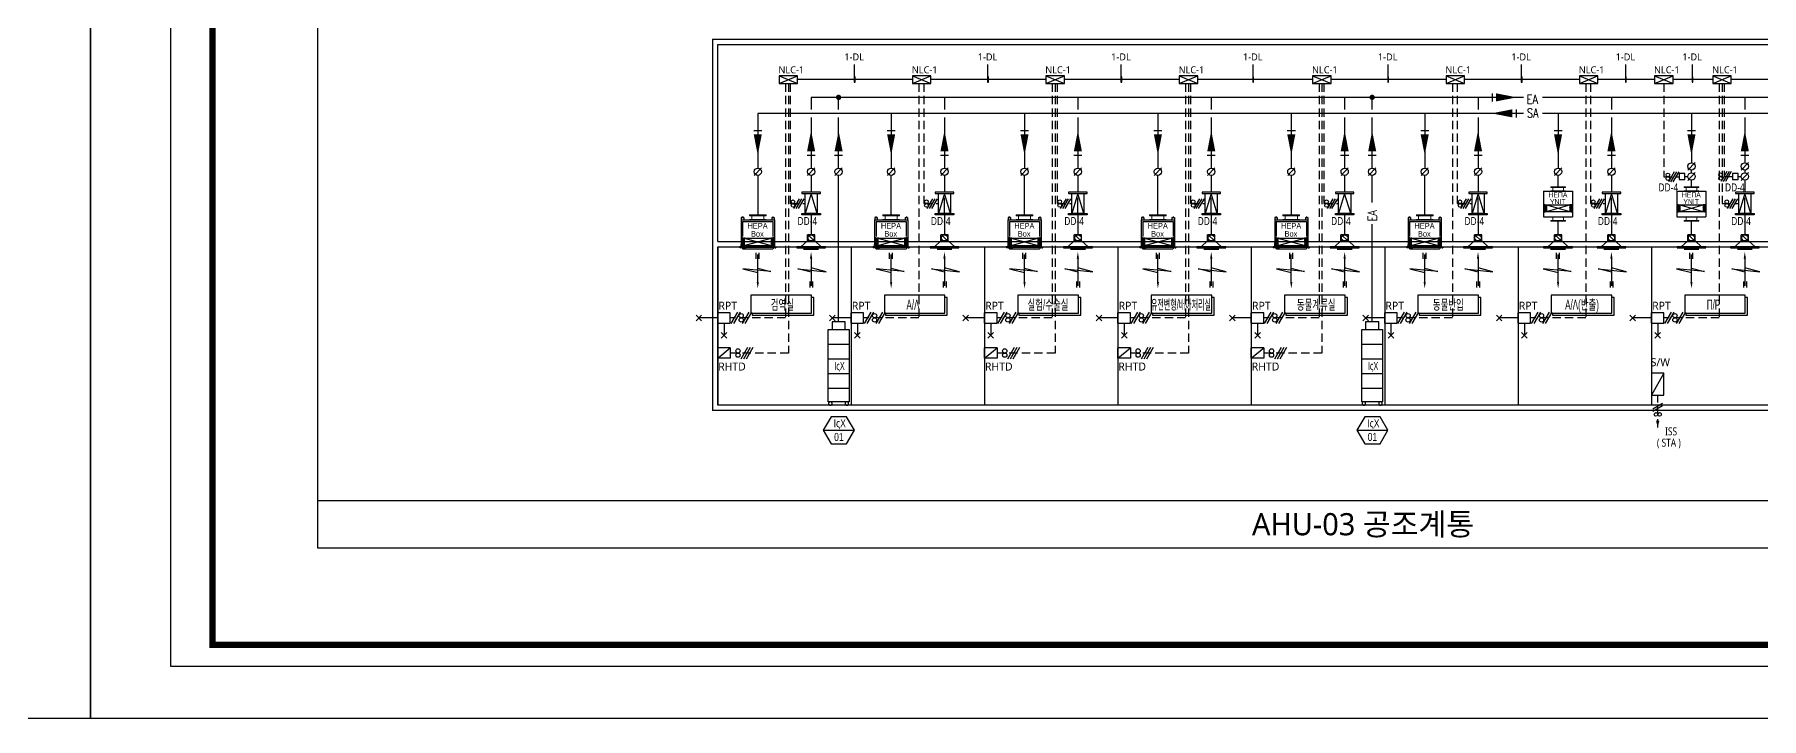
# Model space of a CAD drawing. Header units: millimetres. Extents: x -86 to 11742, y 5229 to 11464.
# Drawn here: x 9202 to 9720, y 5229 to 5434 of the extents above; entities that cross this region are included whole.
import ezdxf
from ezdxf.enums import TextEntityAlignment as Align

# ---------------------------------------------------------------- set-up
doc = ezdxf.new("R2010")
doc.units = ezdxf.units.MM
doc.header["$LTSCALE"] = 5
for name, pattern in [('$RECOVER_920808140118-19', [0]), ('CENTER', [2, 1.25, -0.25, 0.25, -0.25]), ('DASHED', [0.75, 0.5, -0.25]), ('HIDDEN', [0.375, 0.25, -0.125]), ('PHANTOM', [63.5, 31.75, -6.35, 6.35, -6.35, 6.35, -6.35])]:
    doc.linetypes.add(name, pattern=pattern)
doc.layers.get('0').update_dxf_attribs({"linetype": 'CONTINUOUS'})
for name, color, linetype in [('2', 2, 'CONTINUOUS'), ('3', 3, 'CONTINUOUS'), ('7', 7, 'CONTINUOUS'), ('AUTO', 7, 'CONTINUOUS'), ('FORM', 7, 'CONTINUOUS'), ('NARA', 8, 'CONTINUOUS'), ('장비배치', 2, 'CONTINUOUS')]:
    doc.layers.add(name, color=color, linetype=linetype)
doc.styles.add('GHS', font='ROMANS.shx', dxfattribs={"bigfont": 'GHS.shx'})
doc.styles.add('QQ', font='MALGUN.TTF.TTF')
doc.styles.add('SAMOO', font='Gulim.ttf')
doc.styles.get("Standard").update_dxf_attribs({"font": 'SYMBOL'})
pattern_1 = [(45, (-8739.095, -1183.641), (1e-15, 14.36841), [30.48, -10.16]), (135, (-8731.911, -1176.457), (1e-15, 14.36841), [30.48, -10.16])]
pattern_2 = [(45, (-7996.556, -1174.573), (1e-15, 13.147562), [27.89019, -9.29673]), (135, (-7989.982, -1168), (1e-15, 13.147562), [27.89019, -9.29673])]

# ---------------------------------------------------------------- blocks, each defined once
blk = doc.blocks.new('ARW')
at = {"color": 1}
for p, q in [((-41, 663), (-41, 833)), ((0, 0), (0, 790)), ((44, 663), (44, 833)), ((0, 391), (-377, 298)), ((-377, 298), (429, 379)), ((429, 379), (0, 266))]:
    blk.add_line(p, q, dxfattribs=at)
blk.add_solid([(32, 2), (-32, 2), (0, -190)], dxfattribs=at)
blk = doc.blocks.new('HB-S2')
at = {"layer": '7', "ltscale": 5}
h = blk.add_hatch(dxfattribs=at)
h.set_pattern_fill('AR-HBONE', color=5, scale=0.1, style=0)
h.set_pattern_definition(pattern_1)
h.paths.add_polyline_path([(-305, 128), (-275, 128), (-275, 278), (-305, 278)])
h = blk.add_hatch(dxfattribs=at)
h.set_pattern_fill('AR-HBONE', color=5, scale=0.1, style=0)
h.set_pattern_definition(pattern_1)
h.paths.add_polyline_path([(305, 278), (275, 278), (275, 128), (305, 128)])
at = {"color": 2, "ltscale": 5}
for p, q in [((-340, 600), (-340, 100)), ((-340, 600), (340, 600)), ((-340, 588), (-340, 0)), ((340, 600), (340, 0)), ((-340, 0), (340, 0))]:
    blk.add_line(p, q, dxfattribs=at)
at = {"color": 2, "linetype": 'Continuous', "lineweight": 15}
for p, q in [((-171, 700), (171, 700)), ((-171, 700), (-171, 693)), ((-171, 685), (-171, 693)), ((-171, 685), (171, 685)), ((171, 608), (-171, 608)), ((-171, 608), (-171, 600)), ((171, 600), (-171, 600)), ((143, 685), (-143, 685)), ((-125, 685), (-125, 608)), ((0, 600), (171, 600)), ((125, 608), (125, 685)), ((171, 693), (171, 700)), ((171, 685), (171, 693)), ((171, 600), (171, 608)), ((171, 0), (-171, 0)), ((-171, -8), (-171, 0)), ((171, -8), (-171, -8)), ((-171, -85), (-171, -93)), ((-171, -85), (171, -85)), ((-171, -100), (-171, -93)), ((-171, -100), (171, -100)), ((143, -85), (-143, -85)), ((-125, -85), (-125, -8)), ((0, 0), (171, 0)), ((125, -8), (125, -85)), ((171, 0), (171, -8)), ((171, -85), (171, -93)), ((171, -93), (171, -100))]:
    blk.add_line(p, q, dxfattribs=at)
at = {"color": 5, "ltscale": 5}
for p, q in [((-335, 290), (-335, 278)), ((-335, 278), (-275, 278)), ((-335, 123), (-335, 181)), ((-335, 181), (-310, 181)), ((-269, 123), (-335, 123)), ((-325, 258), (-325, 278)), ((-310, 258), (-325, 258)), ((-310, 278), (-310, 258)), ((-310, 181), (-310, 212)), ((-275, 290), (-275, 278)), ((269, 123), (335, 123)), ((275, 290), (275, 278)), ((335, 278), (275, 278)), ((310, 278), (310, 258)), ((310, 258), (325, 258)), ((310, 181), (310, 212)), ((335, 181), (310, 181)), ((325, 258), (325, 278)), ((335, 290), (335, 278)), ((335, 123), (335, 181))]:
    blk.add_line(p, q, dxfattribs=at)
at = {"color": 5}
blk.add_line((-72, -421), (72, -566), dxfattribs=at)
blk.add_circle((0, -493), 72.4, dxfattribs=at)
at = {"layer": '2'}
for p, q in [((-87, -566), (-238, -700)), ((175, -762), (-175, -762)), ((-87, -566), (-87, -421)), ((87, -421), (-87, -421)), ((-87, -566), (87, -566)), ((87, -566), (87, -421)), ((238, -700), (87, -566))]:
    blk.add_line(p, q, dxfattribs=at)
blk.add_lwpolyline([(339, -700), (-339, -700), (-339, -729), (339, -729)], close=True, dxfattribs=at)
at = {"layer": '3'}
blk.add_line((0, -421), (0, -100), dxfattribs=at)
at = {"layer": '7', "color": 1, "linetype": 'CENTER', "ltscale": 5}
for p, q in [((-318, 293), (-318, 104)), ((318, 293), (318, 104))]:
    blk.add_line(p, q, dxfattribs=at)
at = {"layer": '7', "color": 5, "linetype": 'DASHED', "ltscale": 5}
for p, q in [((-305, 278), (-305, 128)), ((-275, 278), (-275, 128)), ((275, 278), (275, 128)), ((305, 278), (305, 128))]:
    blk.add_line(p, q, dxfattribs=at)
at = {"layer": '7', "color": 5, "linetype": 'Continuous', "ltscale": 0.3}
for p, q in [((-305, 128), (305, 128)), ((-275, 278), (275, 278)), ((-275, 128), (275, 278)), ((-275, 278), (275, 128))]:
    blk.add_line(p, q, dxfattribs=at)
at = {"layer": '7', "color": 1}
for s, p in [('HEPA', (-4, 513)), ('UNIT', (-7, 356))]:
    blk.add_text(s, height=116.1, dxfattribs=at).set_placement(p, align=Align.MIDDLE)
blk = doc.blocks.new('A$C7EE361AC')
at = {"color": 5}
blk.add_line((12, 366), (253, 125), dxfattribs=at)
blk.add_circle((133, 246), 121, dxfattribs=at)
at = {"layer": '2'}
for p, q in [((-12, 125), (-265, -99)), ((-12, 125), (-12, 366)), ((277, 366), (-12, 366)), ((-12, 125), (277, 125)), ((277, 125), (277, 366)), ((530, -99), (277, 125)), ((424, -203), (-159, -203))]:
    blk.add_line(p, q, dxfattribs=at)
blk.add_lwpolyline([(697, -99), (-432, -99), (-432, -147), (697, -147)], close=True, dxfattribs=at)
blk = doc.blocks.new('IVC')
at = {"layer": '장비배치', "color": 5, "linetype": 'HIDDEN', "ltscale": 100}
for p, q in [((2.57, 14.24), (-2.57, 14.24)), ((2.57, 10.62), (-2.57, 10.62)), ((2.57, 7), (-2.57, 7)), ((2.57, 3.38), (-2.57, 3.38))]:
    blk.add_line(p, q, dxfattribs=at)
at = {"layer": '장비배치', "color": 7, "linetype": 'HIDDEN', "ltscale": 200}
for points in [[(-2.57, 0), (2.57, 0), (2.57, 17.86), (-2.57, 17.86)], [(-1.62, 19.74), (1.62, 19.74), (1.62, 17.86), (-1.62, 17.86)]]:
    blk.add_lwpolyline(points, close=True, dxfattribs=at)
at = {"layer": '장비배치', "color": 5, "linetype": 'HIDDEN', "ltscale": 100}
for centre in [(-2.04, -0.43), (2.04, -0.43)]:
    blk.add_circle(centre, 0.43, dxfattribs=at)
blk = doc.blocks.new('HB-S1')
at = {"layer": '7', "ltscale": 5}
h = blk.add_hatch(dxfattribs=at)
h.set_pattern_fill('AR-HBONE', color=5, scale=0.091503, style=0)
h.set_pattern_definition(pattern_2)
h.paths.add_polyline_path([(-279, 25), (-252, 25), (-252, 163), (-279, 163)])
h = blk.add_hatch(dxfattribs=at)
h.set_pattern_fill('AR-HBONE', color=5, scale=0.091503, style=0)
h.set_pattern_definition(pattern_2)
h.paths.add_polyline_path([(279, 163), (252, 163), (252, 25), (279, 25)])
at = {"color": 2, "ltscale": 5}
for p, q in [((-311, 503), (-311, 0)), ((-311, 503), (311, 503)), ((-311, 492), (-311, 0)), ((311, 503), (311, 0)), ((-311, 0), (-343, 0)), ((-343, -11), (-343, 0)), ((-311, 0), (311, 0)), ((311, 0), (343, 0)), ((343, -11), (343, 0)), ((-307, -11), (-343, -11)), ((-337, -11), (-337, -19)), ((-319, -19), (-337, -19)), ((-319, -11), (-319, -19)), ((-307, -11), (307, -11)), ((274, -46), (-274, -46)), ((307, -11), (343, -11)), ((319, -11), (319, -19)), ((319, -19), (337, -19)), ((337, -11), (337, -19))]:
    blk.add_line(p, q, dxfattribs=at)
at = {"ltscale": 5}
for p, q in [((-263, 549), (-308, 549)), ((-308, 549), (-308, 503)), ((-263, 549), (-263, 503)), ((263, 549), (308, 549)), ((263, 549), (263, 503)), ((308, 549), (308, 503))]:
    blk.add_line(p, q, dxfattribs=at)
at = {"color": 5, "linetype": '$RECOVER_920808140118-19', "ltscale": 5}
for p, q in [((-283, 475), (-283, 190)), ((-283, 475), (283, 475)), ((283, 475), (283, 190))]:
    blk.add_line(p, q, dxfattribs=at)
at = {"color": 2, "linetype": 'Continuous', "lineweight": 15}
for p, q in [((-156, 595), (156, 595)), ((-156, 595), (-156, 588)), ((-156, 581), (-156, 588)), ((-156, 581), (156, 581)), ((156, 510), (-156, 510)), ((-156, 510), (-156, 503)), ((156, 503), (-156, 503)), ((131, 581), (-131, 581)), ((-114, 581), (-114, 510)), ((0, 503), (156, 503)), ((114, 510), (114, 581)), ((156, 588), (156, 595)), ((156, 581), (156, 588)), ((156, 503), (156, 510))]:
    blk.add_line(p, q, dxfattribs=at)
at = {"color": 5, "ltscale": 5}
for p, q in [((-306, 174), (-306, 163)), ((-306, 163), (-252, 163)), ((-306, 21), (-306, 74)), ((-306, 74), (-284, 74)), ((-246, 21), (-306, 21)), ((-298, 145), (-298, 163)), ((-284, 145), (-298, 145)), ((-284, 163), (-284, 145)), ((-284, 74), (-284, 102)), ((-252, 174), (-252, 163)), ((246, 21), (306, 21)), ((252, 174), (252, 163)), ((306, 163), (252, 163)), ((284, 163), (284, 145)), ((284, 145), (298, 145)), ((284, 74), (284, 102)), ((306, 74), (284, 74)), ((298, 145), (298, 163)), ((306, 174), (306, 163)), ((306, 21), (306, 74))]:
    blk.add_line(p, q, dxfattribs=at)
at = {"layer": '7', "color": 1, "linetype": 'CENTER', "ltscale": 5}
for p, q in [((-263, 546), (-308, 546)), ((-285, 563), (-285, 535)), ((263, 546), (308, 546)), ((285, 563), (285, 535)), ((-328, 5), (-328, -30)), ((-291, 177), (-291, 3)), ((291, 177), (291, 3)), ((328, 5), (328, -30))]:
    blk.add_line(p, q, dxfattribs=at)
at = {"layer": '7', "color": 1, "ltscale": 5}
blk.add_line((-316, 44), (-316, 3), dxfattribs=at)
at = {"layer": '7', "color": 5, "linetype": 'DASHED', "ltscale": 5}
for p, q in [((-279, 163), (-279, 25)), ((-252, 163), (-252, 25)), ((252, 163), (252, 25)), ((279, 163), (279, 25))]:
    blk.add_line(p, q, dxfattribs=at)
at = {"layer": '7', "color": 5, "linetype": 'Continuous', "ltscale": 0.3}
for p, q in [((-279, 25), (279, 25)), ((-252, 163), (252, 163)), ((-252, 25), (252, 163)), ((-252, 163), (252, 25))]:
    blk.add_line(p, q, dxfattribs=at)
at = {"layer": '7', "color": 2, "ltscale": 5}
for p, q in [((-274, -46), (-311, -11)), ((274, -46), (311, -11))]:
    blk.add_line(p, q, dxfattribs=at)
at = {"layer": '7', "color": 5, "linetype": 'CENTER'}
for centre in [(-283, -17), (-272, -17), (-272, -28), (-261, -17), (-261, -28), (-261, -39), (-249, -17), (-249, -28), (-249, -39), (-238, -17), (-238, -28), (-226, -17)]:
    blk.add_circle(centre, 4.77, dxfattribs=at)
at = {"layer": '7', "color": 1, "style": 'SAMOO'}
for s, p in [('HEPA', (-3, 390)), ('Box', (-7, 241))]:
    blk.add_text(s, height=106.2, dxfattribs=at).set_placement(p, align=Align.MIDDLE)
blk = doc.blocks.new('form')
at = {"layer": 'AUTO'}
for p, q in [((-24.08, -15.6), (-24.08, 578.4)), ((816.92, 578.4), (816.92, -15.6)), ((816.92, -15.6), (-24.08, -15.6))]:
    blk.add_line(p, q, dxfattribs=at)
at = {"layer": 'FORM', "color": 3}
blk.add_lwpolyline([(0, 562.79), (792.83, 562.79), (792.83, 0), (0, 0)], close=True, dxfattribs=at)
at = {"layer": 'FORM', "color": 2, "const_width": 1.94}
blk.add_lwpolyline([(12.48, 6.47), (12.48, 555.28), (781.78, 555.28), (781.78, 6.47)], close=True, dxfattribs=at)

msp = doc.modelspace()

# ---------------------------------------------------------------- linework, layer by layer
at = {"layer": 'AUTO', "color": 2}
for p, q in [((9286.98, 5745.96), (9286.98, 5280.46)), ((9447.87, 5425.46), (9447.87, 5420.15)), ((9487.87, 5425.46), (9487.87, 5420.15)), ((9527.87, 5425.46), (9527.87, 5420.15)), ((9567.4, 5425.46), (9567.4, 5420.15)), ((9607.87, 5425.46), (9607.87, 5420.15)), ((9647.87, 5425.46), (9647.87, 5420.15)), ((9679.15, 5425.46), (9679.15, 5420.15)), ((9699.15, 5425.46), (9699.15, 5420.15)), ((9465.36, 5420.93), (9430.91, 5420.93)), ((9448.14, 5421.72), (9447.87, 5421.72)), ((9447.87, 5420.15), (9448.14, 5420.15)), ((9448.14, 5420.15), (9448.14, 5421.72)), ((9505.36, 5420.93), (9470.91, 5420.93)), ((9488.14, 5421.72), (9487.87, 5421.72)), ((9487.87, 5420.15), (9488.14, 5420.15)), ((9488.14, 5420.15), (9488.14, 5421.72)), ((9545.36, 5420.93), (9510.91, 5420.93)), ((9528.14, 5421.72), (9527.87, 5421.72)), ((9527.87, 5420.15), (9528.14, 5420.15)), ((9528.14, 5420.15), (9528.14, 5421.72)), ((9585.36, 5420.93), (9550.91, 5420.93)), ((9567.67, 5421.72), (9567.4, 5421.72)), ((9567.4, 5420.15), (9567.67, 5420.15)), ((9567.67, 5420.15), (9567.67, 5421.72)), ((9625.36, 5420.93), (9590.91, 5420.93)), ((9608.14, 5421.72), (9607.87, 5421.72)), ((9607.87, 5420.15), (9608.14, 5420.15)), ((9608.14, 5420.15), (9608.14, 5421.72)), ((9665.36, 5420.93), (9630.91, 5420.93)), ((9648.14, 5421.72), (9647.87, 5421.72)), ((9647.87, 5420.15), (9648.14, 5420.15)), ((9648.14, 5420.15), (9648.14, 5421.72)), ((9687.91, 5420.93), (9670.91, 5420.93)), ((9679.41, 5421.72), (9679.15, 5421.72)), ((9679.15, 5420.15), (9679.41, 5420.15)), ((9679.41, 5420.15), (9679.41, 5421.72)), ((9705.36, 5420.93), (9693.45, 5420.93)), ((9699.41, 5421.72), (9699.15, 5421.72)), ((9699.15, 5420.15), (9699.41, 5420.15)), ((9699.41, 5420.15), (9699.41, 5421.72)), ((9745.36, 5420.93), (9710.91, 5420.93)), ((9406.96, 5337.35), (9410.72, 5340.44)), ((9486.96, 5337.35), (9490.72, 5340.44)), ((9526.96, 5337.35), (9530.72, 5340.44)), ((9566.96, 5337.35), (9570.72, 5340.44)), ((9690.72, 5332.88), (9686.96, 5326.28)), ((9286.98, 5294.71), (9913.98, 5294.71)), ((9286.98, 5280.46), (9913.98, 5280.46))]:
    msp.add_line(p, q, dxfattribs=at)
at = {"layer": 'AUTO'}
for p, q in [((9425.36, 5422.07), (9430.91, 5419.79)), ((9425.36, 5419.79), (9430.91, 5422.07)), ((9425.36, 5422.07), (9430.91, 5419.79)), ((9425.36, 5419.79), (9430.91, 5422.07)), ((9465.36, 5422.07), (9470.91, 5419.79)), ((9465.36, 5419.79), (9470.91, 5422.07)), ((9465.36, 5422.07), (9470.91, 5419.79)), ((9465.36, 5419.79), (9470.91, 5422.07)), ((9505.36, 5422.07), (9510.91, 5419.79)), ((9505.36, 5419.79), (9510.91, 5422.07)), ((9505.36, 5422.07), (9510.91, 5419.79)), ((9505.36, 5419.79), (9510.91, 5422.07)), ((9545.36, 5422.07), (9550.91, 5419.79)), ((9545.36, 5419.79), (9550.91, 5422.07)), ((9545.36, 5422.07), (9550.91, 5419.79)), ((9545.36, 5419.79), (9550.91, 5422.07)), ((9585.36, 5422.07), (9590.91, 5419.79)), ((9585.36, 5419.79), (9590.91, 5422.07)), ((9585.36, 5422.07), (9590.91, 5419.79)), ((9585.36, 5419.79), (9590.91, 5422.07)), ((9625.36, 5422.07), (9630.91, 5419.79)), ((9625.36, 5419.79), (9630.91, 5422.07)), ((9625.36, 5422.07), (9630.91, 5419.79)), ((9625.36, 5419.79), (9630.91, 5422.07)), ((9665.36, 5422.07), (9670.91, 5419.79)), ((9665.36, 5419.79), (9670.91, 5422.07)), ((9665.36, 5422.07), (9670.91, 5419.79)), ((9665.36, 5419.79), (9670.91, 5422.07)), ((9687.91, 5422.07), (9693.45, 5419.79)), ((9687.91, 5419.79), (9693.45, 5422.07)), ((9687.91, 5422.07), (9693.45, 5419.79)), ((9687.91, 5419.79), (9693.45, 5422.07)), ((9705.36, 5422.07), (9710.91, 5419.79)), ((9705.36, 5419.79), (9710.91, 5422.07)), ((9705.36, 5422.07), (9710.91, 5419.79)), ((9705.36, 5419.79), (9710.91, 5422.07)), ((9693.75, 5393.27), (9692.04, 5390.3)), ((9694.44, 5393.27), (9692.72, 5390.3)), ((9695.12, 5393.27), (9693.41, 5390.3)), ((9709.53, 5393.33), (9707.82, 5390.36)), ((9710.22, 5393.33), (9708.51, 5390.36)), ((9710.91, 5393.33), (9709.19, 5390.36)), ((9431.41, 5385.22), (9429.69, 5382.25)), ((9432.09, 5385.22), (9430.38, 5382.25)), ((9432.78, 5385.22), (9431.06, 5382.25)), ((9471.41, 5385.22), (9469.69, 5382.25)), ((9472.09, 5385.22), (9470.38, 5382.25)), ((9472.78, 5385.22), (9471.06, 5382.25)), ((9511.41, 5385.22), (9509.69, 5382.25)), ((9512.09, 5385.22), (9510.38, 5382.25)), ((9512.78, 5385.22), (9511.06, 5382.25)), ((9551.41, 5385.22), (9549.69, 5382.25)), ((9552.09, 5385.22), (9550.38, 5382.25)), ((9552.78, 5385.22), (9551.06, 5382.25)), ((9591.41, 5385.22), (9589.69, 5382.25)), ((9592.09, 5385.22), (9590.38, 5382.25)), ((9592.78, 5385.22), (9591.06, 5382.25)), ((9631.41, 5385.22), (9629.69, 5382.25)), ((9632.09, 5385.22), (9630.38, 5382.25)), ((9632.78, 5385.22), (9631.06, 5382.25)), ((9671.41, 5385.22), (9669.69, 5382.25)), ((9672.09, 5385.22), (9670.38, 5382.25)), ((9672.78, 5385.22), (9671.06, 5382.25)), ((9711.41, 5385.22), (9709.69, 5382.25)), ((9712.09, 5385.22), (9710.38, 5382.25)), ((9712.78, 5385.22), (9711.06, 5382.25)), ((9400.45, 5350.3), (9402.14, 5348.61)), ((9400.45, 5348.61), (9402.14, 5350.3)), ((9410.94, 5347.75), (9412.94, 5351.22)), ((9411.74, 5347.75), (9413.74, 5351.22)), ((9414.43, 5347.75), (9416.43, 5351.22)), ((9415.23, 5347.75), (9417.23, 5351.22)), ((9440.45, 5350.3), (9442.14, 5348.61)), ((9440.45, 5348.61), (9442.14, 5350.3)), ((9450.94, 5347.75), (9452.94, 5351.22)), ((9451.74, 5347.75), (9453.74, 5351.22)), ((9454.43, 5347.75), (9456.43, 5351.22)), ((9455.23, 5347.75), (9457.23, 5351.22)), ((9480.45, 5350.3), (9482.14, 5348.61)), ((9480.45, 5348.61), (9482.14, 5350.3)), ((9490.94, 5347.75), (9492.94, 5351.22)), ((9491.74, 5347.75), (9493.74, 5351.22)), ((9494.43, 5347.75), (9496.43, 5351.22)), ((9495.23, 5347.75), (9497.23, 5351.22)), ((9520.45, 5350.3), (9522.14, 5348.61)), ((9520.45, 5348.61), (9522.14, 5350.3)), ((9530.94, 5347.75), (9532.94, 5351.22)), ((9531.74, 5347.75), (9533.74, 5351.22)), ((9534.43, 5347.75), (9536.43, 5351.22)), ((9535.23, 5347.75), (9537.23, 5351.22)), ((9560.45, 5350.3), (9562.14, 5348.61)), ((9560.45, 5348.61), (9562.14, 5350.3)), ((9570.94, 5347.75), (9572.94, 5351.22)), ((9571.74, 5347.75), (9573.74, 5351.22)), ((9574.43, 5347.75), (9576.43, 5351.22)), ((9575.23, 5347.75), (9577.23, 5351.22)), ((9600.45, 5350.3), (9602.14, 5348.61)), ((9600.45, 5348.61), (9602.14, 5350.3)), ((9610.94, 5347.75), (9612.94, 5351.22)), ((9611.74, 5347.75), (9613.74, 5351.22)), ((9614.43, 5347.75), (9616.43, 5351.22)), ((9615.23, 5347.75), (9617.23, 5351.22)), ((9640.45, 5350.3), (9642.14, 5348.61)), ((9640.45, 5348.61), (9642.14, 5350.3)), ((9650.94, 5347.75), (9652.94, 5351.22)), ((9651.74, 5347.75), (9653.74, 5351.22)), ((9654.43, 5347.75), (9656.43, 5351.22)), ((9655.23, 5347.75), (9657.23, 5351.22)), ((9680.45, 5350.3), (9682.14, 5348.61)), ((9680.45, 5348.61), (9682.14, 5350.3)), ((9690.94, 5347.75), (9692.94, 5351.22)), ((9691.74, 5347.75), (9693.74, 5351.22)), ((9694.43, 5347.75), (9696.43, 5351.22)), ((9695.23, 5347.75), (9697.23, 5351.22)), ((9406.96, 5349.45), (9401.3, 5349.45)), ((9408, 5343.37), (9409.69, 5345.06)), ((9409.69, 5343.37), (9408, 5345.06)), ((9408.84, 5347.91), (9408.84, 5344.22)), ((9446.96, 5349.45), (9441.3, 5349.45)), ((9448, 5343.37), (9449.69, 5345.06)), ((9449.69, 5343.37), (9448, 5345.06)), ((9448.84, 5347.91), (9448.84, 5344.22)), ((9486.96, 5349.45), (9481.3, 5349.45)), ((9488, 5343.37), (9489.69, 5345.06)), ((9489.69, 5343.37), (9488, 5345.06)), ((9488.84, 5347.91), (9488.84, 5344.22)), ((9526.96, 5349.45), (9521.3, 5349.45)), ((9528, 5343.37), (9529.69, 5345.06)), ((9529.69, 5343.37), (9528, 5345.06)), ((9528.84, 5347.91), (9528.84, 5344.22)), ((9566.96, 5349.45), (9561.3, 5349.45)), ((9568, 5343.37), (9569.69, 5345.06)), ((9569.69, 5343.37), (9568, 5345.06)), ((9568.84, 5347.91), (9568.84, 5344.22)), ((9606.96, 5349.45), (9601.3, 5349.45)), ((9608, 5343.37), (9609.69, 5345.06)), ((9609.69, 5343.37), (9608, 5345.06)), ((9608.84, 5347.91), (9608.84, 5344.22)), ((9646.96, 5349.45), (9641.3, 5349.45)), ((9648, 5343.37), (9649.69, 5345.06)), ((9649.69, 5343.37), (9648, 5345.06)), ((9648.84, 5347.91), (9648.84, 5344.22)), ((9686.96, 5349.45), (9681.3, 5349.45)), ((9688, 5343.37), (9689.69, 5345.06)), ((9689.69, 5343.37), (9688, 5345.06)), ((9688.84, 5347.91), (9688.84, 5344.22)), ((9413.99, 5337.19), (9415.99, 5340.66)), ((9414.79, 5337.19), (9416.79, 5340.66)), ((9415.59, 5337.19), (9417.59, 5340.66)), ((9493.99, 5337.19), (9495.99, 5340.66)), ((9494.79, 5337.19), (9496.79, 5340.66)), ((9495.59, 5337.19), (9497.59, 5340.66)), ((9533.99, 5337.19), (9535.99, 5340.66)), ((9534.79, 5337.19), (9536.79, 5340.66)), ((9535.59, 5337.19), (9537.59, 5340.66)), ((9573.99, 5337.19), (9575.99, 5340.66)), ((9574.79, 5337.19), (9576.79, 5340.66)), ((9575.59, 5337.19), (9577.59, 5340.66)), ((9690.3, 5323.78), (9687.33, 5322.06)), ((9690.3, 5323.09), (9687.33, 5321.38))]:
    msp.add_line(p, q, dxfattribs=at)
at = {"layer": 'AUTO', "color": 4, "linetype": 'DASHED'}
for p, q in [((9427.28, 5419.79), (9427.28, 5349.45)), ((9428.14, 5419.79), (9428.14, 5338.89)), ((9428.72, 5419.79), (9428.72, 5383.76)), ((9467.28, 5419.79), (9467.28, 5349.45)), ((9468.72, 5419.79), (9468.72, 5383.76)), ((9507.28, 5419.79), (9507.28, 5349.45)), ((9508.14, 5419.79), (9508.14, 5338.89)), ((9508.72, 5419.79), (9508.72, 5383.76)), ((9547.28, 5419.79), (9547.28, 5349.45)), ((9548.14, 5419.79), (9548.14, 5338.89)), ((9548.72, 5419.79), (9548.72, 5383.76)), ((9587.28, 5419.79), (9587.28, 5349.45)), ((9588.14, 5419.79), (9588.14, 5338.89)), ((9588.72, 5419.79), (9588.72, 5383.76)), ((9627.28, 5419.79), (9627.28, 5349.45)), ((9628.72, 5419.79), (9628.72, 5383.76)), ((9667.28, 5419.79), (9667.28, 5349.45)), ((9668.72, 5419.79), (9668.72, 5383.76)), ((9690.68, 5419.79), (9690.68, 5391.81)), ((9707.28, 5419.79), (9707.28, 5349.45)), ((9708.14, 5419.79), (9708.14, 5383.76)), ((9708.72, 5419.79), (9708.72, 5391.87)), ((9690.68, 5391.81), (9695.28, 5391.81)), ((9708.72, 5391.87), (9711.28, 5391.87)), ((9428.72, 5383.76), (9433.15, 5383.76)), ((9468.72, 5383.76), (9473.15, 5383.76)), ((9508.72, 5383.76), (9513.15, 5383.76)), ((9548.72, 5383.76), (9553.15, 5383.76)), ((9588.72, 5383.76), (9593.15, 5383.76)), ((9628.72, 5383.76), (9633.15, 5383.76)), ((9668.72, 5383.76), (9673.15, 5383.76)), ((9708.14, 5383.76), (9713.15, 5383.76)), ((9427.28, 5349.45), (9410.72, 5349.45)), ((9467.28, 5349.45), (9450.72, 5349.45)), ((9507.28, 5349.45), (9490.72, 5349.45)), ((9547.28, 5349.45), (9530.72, 5349.45)), ((9587.28, 5349.45), (9570.72, 5349.45)), ((9627.28, 5349.45), (9610.72, 5349.45)), ((9667.28, 5349.45), (9650.72, 5349.45)), ((9707.28, 5349.45), (9690.72, 5349.45)), ((9428.14, 5338.89), (9410.72, 5338.89)), ((9508.14, 5338.89), (9490.72, 5338.89)), ((9548.14, 5338.89), (9530.72, 5338.89)), ((9588.14, 5338.89), (9570.72, 5338.89)), ((9688.84, 5316.6), (9688.84, 5326.28))]:
    msp.add_line(p, q, dxfattribs=at)
at = {"layer": 'AUTO', "color": 3}
for p, q in [((9410.72, 5351), (9406.96, 5351)), ((9406.96, 5347.91), (9406.96, 5351)), ((9410.72, 5347.91), (9410.72, 5351)), ((9450.72, 5351), (9446.96, 5351)), ((9446.96, 5347.91), (9446.96, 5351)), ((9450.72, 5347.91), (9450.72, 5351)), ((9490.72, 5351), (9486.96, 5351)), ((9486.96, 5347.91), (9486.96, 5351)), ((9490.72, 5347.91), (9490.72, 5351)), ((9530.72, 5351), (9526.96, 5351)), ((9526.96, 5347.91), (9526.96, 5351)), ((9530.72, 5347.91), (9530.72, 5351)), ((9570.72, 5351), (9566.96, 5351)), ((9566.96, 5347.91), (9566.96, 5351)), ((9570.72, 5347.91), (9570.72, 5351)), ((9610.72, 5351), (9606.96, 5351)), ((9606.96, 5347.91), (9606.96, 5351)), ((9610.72, 5347.91), (9610.72, 5351)), ((9650.72, 5351), (9646.96, 5351)), ((9646.96, 5347.91), (9646.96, 5351)), ((9650.72, 5347.91), (9650.72, 5351)), ((9690.72, 5351), (9686.96, 5351)), ((9686.96, 5347.91), (9686.96, 5351)), ((9690.72, 5347.91), (9690.72, 5351)), ((9406.96, 5347.91), (9410.72, 5347.91)), ((9446.96, 5347.91), (9450.72, 5347.91)), ((9486.96, 5347.91), (9490.72, 5347.91)), ((9526.96, 5347.91), (9530.72, 5347.91)), ((9566.96, 5347.91), (9570.72, 5347.91)), ((9606.96, 5347.91), (9610.72, 5347.91)), ((9646.96, 5347.91), (9650.72, 5347.91)), ((9686.96, 5347.91), (9690.72, 5347.91)), ((9406.96, 5337.35), (9406.96, 5340.44)), ((9410.72, 5340.44), (9406.96, 5340.44)), ((9410.72, 5340.44), (9410.72, 5337.35)), ((9486.96, 5337.35), (9486.96, 5340.44)), ((9490.72, 5340.44), (9486.96, 5340.44)), ((9490.72, 5340.44), (9490.72, 5337.35)), ((9526.96, 5337.35), (9526.96, 5340.44)), ((9530.72, 5340.44), (9526.96, 5340.44)), ((9530.72, 5340.44), (9530.72, 5337.35)), ((9566.96, 5337.35), (9566.96, 5340.44)), ((9570.72, 5340.44), (9566.96, 5340.44)), ((9570.72, 5340.44), (9570.72, 5337.35)), ((9410.72, 5337.35), (9406.96, 5337.35)), ((9490.72, 5337.35), (9486.96, 5337.35)), ((9530.72, 5337.35), (9526.96, 5337.35)), ((9570.72, 5337.35), (9566.96, 5337.35)), ((9690.72, 5332.88), (9686.96, 5332.88)), ((9686.96, 5332.88), (9686.96, 5326.28)), ((9690.72, 5326.28), (9690.72, 5332.88)), ((9686.96, 5326.28), (9690.72, 5326.28))]:
    msp.add_line(p, q, dxfattribs=at)
at = {"layer": 'AUTO'}
for points in [[(9425.36, 5419.79), (9430.91, 5419.79), (9430.91, 5422.07), (9425.36, 5422.07)], [(9425.36, 5419.79), (9430.91, 5419.79), (9430.91, 5422.07), (9425.36, 5422.07)], [(9465.36, 5419.79), (9470.91, 5419.79), (9470.91, 5422.07), (9465.36, 5422.07)], [(9465.36, 5419.79), (9470.91, 5419.79), (9470.91, 5422.07), (9465.36, 5422.07)], [(9505.36, 5419.79), (9510.91, 5419.79), (9510.91, 5422.07), (9505.36, 5422.07)], [(9505.36, 5419.79), (9510.91, 5419.79), (9510.91, 5422.07), (9505.36, 5422.07)], [(9545.36, 5419.79), (9550.91, 5419.79), (9550.91, 5422.07), (9545.36, 5422.07)], [(9545.36, 5419.79), (9550.91, 5419.79), (9550.91, 5422.07), (9545.36, 5422.07)], [(9585.36, 5419.79), (9590.91, 5419.79), (9590.91, 5422.07), (9585.36, 5422.07)], [(9585.36, 5419.79), (9590.91, 5419.79), (9590.91, 5422.07), (9585.36, 5422.07)], [(9625.36, 5419.79), (9630.91, 5419.79), (9630.91, 5422.07), (9625.36, 5422.07)], [(9625.36, 5419.79), (9630.91, 5419.79), (9630.91, 5422.07), (9625.36, 5422.07)], [(9665.36, 5419.79), (9670.91, 5419.79), (9670.91, 5422.07), (9665.36, 5422.07)], [(9665.36, 5419.79), (9670.91, 5419.79), (9670.91, 5422.07), (9665.36, 5422.07)], [(9687.91, 5419.79), (9693.45, 5419.79), (9693.45, 5422.07), (9687.91, 5422.07)], [(9687.91, 5419.79), (9693.45, 5419.79), (9693.45, 5422.07), (9687.91, 5422.07)], [(9705.36, 5419.79), (9710.91, 5419.79), (9710.91, 5422.07), (9705.36, 5422.07)], [(9705.36, 5419.79), (9710.91, 5419.79), (9710.91, 5422.07), (9705.36, 5422.07)]]:
    msp.add_lwpolyline(points, close=True, dxfattribs=at)
msp.add_lwpolyline([(9688.84, 5316.6, 0, 1.03, 0), (9688.84, 5318.66, 1.03, 1.03, 0)], format="xyseb", dxfattribs=at)
for centre, radius in [((9691.89, 5392.34), 0.549), ((9691.89, 5391.24), 0.549), ((9707.67, 5392.39), 0.549), ((9707.67, 5391.29), 0.549), ((9429.54, 5384.28), 0.549), ((9429.54, 5383.18), 0.549), ((9469.54, 5384.28), 0.549), ((9469.54, 5383.18), 0.549), ((9509.54, 5384.28), 0.549), ((9509.54, 5383.18), 0.549), ((9549.54, 5384.28), 0.549), ((9549.54, 5383.18), 0.549), ((9589.54, 5384.28), 0.549), ((9589.54, 5383.18), 0.549), ((9629.54, 5384.28), 0.549), ((9629.54, 5383.18), 0.549), ((9669.54, 5384.28), 0.549), ((9669.54, 5383.18), 0.549), ((9709.54, 5384.28), 0.549), ((9709.54, 5383.18), 0.549), ((9413.99, 5350.13), 0.64), ((9453.99, 5350.13), 0.64), ((9493.99, 5350.13), 0.64), ((9533.99, 5350.13), 0.64), ((9573.99, 5350.13), 0.64), ((9613.99, 5350.13), 0.64), ((9653.99, 5350.13), 0.64), ((9693.99, 5350.13), 0.64), ((9413.99, 5348.85), 0.64), ((9453.99, 5348.85), 0.64), ((9493.99, 5348.85), 0.64), ((9533.99, 5348.85), 0.64), ((9573.99, 5348.85), 0.64), ((9613.99, 5348.85), 0.64), ((9653.99, 5348.85), 0.64), ((9693.99, 5348.85), 0.64), ((9413.03, 5339.57), 0.64), ((9493.03, 5339.57), 0.64), ((9533.03, 5339.57), 0.64), ((9573.03, 5339.57), 0.64), ((9413.03, 5338.29), 0.64), ((9493.03, 5338.29), 0.64), ((9533.03, 5338.29), 0.64), ((9573.03, 5338.29), 0.64), ((9688.32, 5320.51), 0.549), ((9689.42, 5320.51), 0.549)]:
    msp.add_circle(centre, radius, dxfattribs=at)
at = {"layer": 'NARA', "color": 8}
for p, q in [((9405.36, 5433.05), (9405.36, 5321.67)), ((9405.36, 5433.05), (9848.56, 5433.05)), ((9406.96, 5372.42), (9406.96, 5431.45)), ((9406.96, 5431.45), (9846.96, 5431.45)), ((9648.61, 5415.61), (9434.96, 5415.61)), ((9434.96, 5415.61), (9434.96, 5412.01)), ((9474.96, 5415.61), (9474.96, 5412.01)), ((9514.96, 5415.61), (9514.96, 5412.01)), ((9554.96, 5415.61), (9554.96, 5412.01)), ((9594.96, 5415.61), (9594.96, 5412.01)), ((9634.96, 5415.61), (9634.96, 5412.01)), ((9639.2, 5416.81), (9639.2, 5414.4)), ((9646.4, 5412.01), (9646.4, 5409.6)), ((9851.33, 5415.61), (9654.29, 5415.61)), ((9674.96, 5415.61), (9674.96, 5412.01)), ((9714.96, 5415.61), (9714.96, 5412.01)), ((9648.61, 5410.81), (9418.96, 5410.81)), ((9418.96, 5410.81), (9418.96, 5394.39)), ((9434.96, 5409.61), (9434.96, 5394.39)), ((9458.96, 5410.81), (9458.96, 5394.39)), ((9474.96, 5409.61), (9474.96, 5394.39)), ((9498.96, 5410.81), (9498.96, 5394.39)), ((9514.96, 5409.61), (9514.96, 5394.39)), ((9538.96, 5410.81), (9538.96, 5394.39)), ((9554.96, 5409.61), (9554.96, 5394.39)), ((9578.96, 5410.81), (9578.96, 5394.39)), ((9594.96, 5409.61), (9594.96, 5394.39)), ((9618.96, 5410.81), (9618.96, 5394.39)), ((9634.96, 5409.61), (9634.96, 5394.39)), ((9852.53, 5410.81), (9654.29, 5410.81)), ((9658.96, 5410.81), (9658.96, 5394.39)), ((9674.96, 5409.61), (9674.96, 5394.39)), ((9698.96, 5410.81), (9698.96, 5395.99)), ((9714.96, 5409.61), (9714.96, 5395.99)), ((9417.76, 5405.67), (9420.17, 5405.67)), ((9457.76, 5405.67), (9460.17, 5405.67)), ((9497.76, 5405.67), (9500.17, 5405.67)), ((9537.76, 5405.67), (9540.17, 5405.67)), ((9577.76, 5405.67), (9580.17, 5405.67)), ((9617.76, 5405.67), (9620.17, 5405.67)), ((9657.76, 5405.67), (9660.17, 5405.67)), ((9697.76, 5405.67), (9700.17, 5405.67)), ((9433.76, 5398.26), (9436.17, 5398.26)), ((9442.01, 5398.26), (9444.42, 5398.26)), ((9473.76, 5398.26), (9476.17, 5398.26)), ((9513.76, 5398.26), (9516.17, 5398.26)), ((9553.76, 5398.26), (9556.17, 5398.26)), ((9593.76, 5398.26), (9596.17, 5398.26)), ((9602.01, 5398.26), (9604.42, 5398.26)), ((9633.76, 5398.26), (9636.17, 5398.26)), ((9673.76, 5398.26), (9676.17, 5398.26)), ((9713.76, 5398.26), (9716.17, 5398.26)), ((9418.96, 5392.21), (9418.96, 5380.33)), ((9434.96, 5392.21), (9434.96, 5387.14)), ((9434.96, 5392.21), (9434.96, 5387.14)), ((9458.96, 5380.33), (9458.96, 5392.21)), ((9474.96, 5392.21), (9474.96, 5387.14)), ((9474.96, 5392.21), (9474.96, 5387.14)), ((9498.96, 5380.33), (9498.96, 5392.21)), ((9514.96, 5392.21), (9514.96, 5387.14)), ((9514.96, 5392.21), (9514.96, 5387.14)), ((9538.96, 5380.33), (9538.96, 5392.21)), ((9554.96, 5392.21), (9554.96, 5387.14)), ((9554.96, 5392.21), (9554.96, 5387.14)), ((9578.96, 5392.21), (9578.96, 5380.33)), ((9594.96, 5392.21), (9594.96, 5387.14)), ((9594.96, 5392.21), (9594.96, 5387.14)), ((9618.96, 5380.33), (9618.96, 5392.21)), ((9634.96, 5392.21), (9634.96, 5387.14)), ((9634.96, 5392.21), (9634.96, 5387.14)), ((9658.96, 5388.74), (9658.96, 5392.21)), ((9674.96, 5392.21), (9674.96, 5387.14)), ((9674.96, 5392.21), (9674.96, 5387.14)), ((9697.01, 5391.87), (9697.87, 5391.87)), ((9698.96, 5392.96), (9698.96, 5393.81)), ((9713.01, 5391.87), (9713.87, 5391.87)), ((9714.96, 5393.81), (9714.96, 5392.96)), ((9714.96, 5393.81), (9714.96, 5392.96)), ((9434.96, 5386.77), (9433.15, 5380.74)), ((9436.77, 5380.74), (9434.96, 5386.77)), ((9474.96, 5386.77), (9473.15, 5380.74)), ((9476.77, 5380.74), (9474.96, 5386.77)), ((9514.96, 5386.77), (9513.15, 5380.74)), ((9516.77, 5380.74), (9514.96, 5386.77)), ((9554.96, 5386.77), (9553.15, 5380.74)), ((9556.77, 5380.74), (9554.96, 5386.77)), ((9594.96, 5386.77), (9593.15, 5380.74)), ((9596.77, 5380.74), (9594.96, 5386.77)), ((9634.96, 5386.77), (9633.15, 5380.74)), ((9636.77, 5380.74), (9634.96, 5386.77)), ((9674.96, 5386.77), (9673.15, 5380.74)), ((9676.77, 5380.74), (9674.96, 5386.77)), ((9698.96, 5388.74), (9698.96, 5390.78)), ((9714.96, 5386.77), (9713.15, 5380.74)), ((9714.96, 5390.78), (9714.96, 5387.14)), ((9714.96, 5390.78), (9714.96, 5387.14)), ((9716.77, 5380.74), (9714.96, 5386.77)), ((9474.96, 5380.38), (9474.96, 5385.49)), ((9514.96, 5380.38), (9514.96, 5385.49)), ((9554.96, 5380.38), (9554.96, 5385.49)), ((9634.96, 5380.38), (9634.96, 5385.49)), ((9674.96, 5380.38), (9674.96, 5385.49)), ((9714.96, 5380.38), (9714.96, 5385.49)), ((9434.96, 5380.38), (9434.96, 5374.39)), ((9434.96, 5380.38), (9434.96, 5374.39)), ((9474.96, 5380.38), (9474.96, 5374.39)), ((9474.96, 5380.38), (9474.96, 5374.39)), ((9514.96, 5380.38), (9514.96, 5374.39)), ((9514.96, 5380.38), (9514.96, 5374.39)), ((9554.96, 5380.38), (9554.96, 5374.39)), ((9554.96, 5380.38), (9554.96, 5374.39)), ((9594.96, 5380.38), (9594.96, 5374.39)), ((9594.96, 5380.38), (9594.96, 5374.39)), ((9634.96, 5380.38), (9634.96, 5374.39)), ((9634.96, 5380.38), (9634.96, 5374.39)), ((9674.96, 5380.38), (9674.96, 5374.39)), ((9674.96, 5380.38), (9674.96, 5374.39)), ((9714.96, 5380.38), (9714.96, 5374.39)), ((9714.96, 5380.38), (9714.96, 5374.39)), ((9405.36, 5372.42), (9405.38, 5372.42)), ((9406.96, 5372.42), (9846.96, 5372.42)), ((9406.96, 5370.82), (9406.96, 5323.27)), ((9406.96, 5370.82), (9406.96, 5323.27)), ((9406.96, 5370.82), (9846.96, 5370.82)), ((9406.96, 5323.27), (9406.96, 5370.82)), ((9446.96, 5370.82), (9446.96, 5323.27)), ((9446.96, 5370.82), (9446.96, 5323.27)), ((9486.96, 5370.82), (9486.96, 5323.27)), ((9526.96, 5370.82), (9526.96, 5323.27)), ((9566.96, 5370.82), (9566.96, 5323.27)), ((9606.96, 5370.82), (9606.96, 5323.27)), ((9646.96, 5370.82), (9646.96, 5323.27)), ((9686.96, 5370.82), (9686.96, 5323.27)), ((9848.56, 5321.67), (9405.36, 5321.67)), ((9846.96, 5323.27), (9406.96, 5323.27)), ((9438.62, 5315.78), (9447.95, 5315.78)), ((9598.62, 5315.78), (9607.95, 5315.78))]:
    msp.add_line(p, q, dxfattribs=at)
at = {"layer": 'NARA', "color": 8, "linetype": 'PHANTOM', "ltscale": 20}
for p, q in [((9443.21, 5412.01), (9443.21, 5415.61)), ((9603.21, 5412.01), (9603.21, 5415.61)), ((9443.21, 5394.39), (9443.21, 5409.61)), ((9603.21, 5394.39), (9603.21, 5409.61))]:
    msp.add_line(p, q, dxfattribs=at)
at = {"layer": 'NARA', "color": 8, "linetype": 'Continuous'}
for p, q in [((9417.87, 5392.13), (9420.05, 5394.48)), ((9433.87, 5392.13), (9436.05, 5394.48)), ((9442.12, 5392.13), (9444.3, 5394.48)), ((9457.87, 5392.13), (9460.05, 5394.48)), ((9473.87, 5392.13), (9476.05, 5394.48)), ((9497.87, 5392.13), (9500.05, 5394.48)), ((9513.87, 5392.13), (9516.05, 5394.48)), ((9537.87, 5392.13), (9540.05, 5394.48)), ((9553.87, 5392.13), (9556.05, 5394.48)), ((9577.87, 5392.13), (9580.05, 5394.48)), ((9593.87, 5392.13), (9596.05, 5394.48)), ((9602.12, 5392.13), (9604.3, 5394.48)), ((9617.87, 5392.13), (9620.05, 5394.48)), ((9633.87, 5392.13), (9636.05, 5394.48)), ((9657.87, 5392.13), (9660.05, 5394.48)), ((9673.87, 5392.13), (9676.05, 5394.48)), ((9697.01, 5392.73), (9695.28, 5392.73)), ((9695.28, 5392.73), (9695.28, 5391.01)), ((9695.28, 5391.01), (9697.01, 5391.01)), ((9697.01, 5391.01), (9697.01, 5392.73)), ((9697.87, 5393.73), (9700.05, 5396.08)), ((9697.87, 5390.7), (9700.05, 5393.04)), ((9713.01, 5392.73), (9711.28, 5392.73)), ((9711.28, 5392.73), (9711.28, 5391.01)), ((9711.28, 5391.01), (9713.01, 5391.01)), ((9713.01, 5391.01), (9713.01, 5392.73)), ((9713.87, 5393.73), (9716.05, 5396.08)), ((9713.87, 5390.7), (9716.05, 5393.04))]:
    msp.add_line(p, q, dxfattribs=at)
at = {"layer": 'NARA', "color": 8, "linetype": 'PHANTOM', "ltscale": 15}
for p, q in [((9443.21, 5348.3), (9443.21, 5392.21)), ((9603.21, 5384.09), (9603.21, 5392.21)), ((9603.21, 5348.3), (9603.21, 5377.56))]:
    msp.add_line(p, q, dxfattribs=at)
at = {"layer": 'NARA', "color": 8, "linetype": 'Continuous', "lineweight": -3, "const_width": 0.8}
for points in [[(9442.81, 5415.61, 1), (9443.61, 5415.61, 1)], [(9602.81, 5415.61, 1), (9603.61, 5415.61, 1)]]:
    msp.add_lwpolyline(points, format="xyb", close=True, dxfattribs=at)
at = {"layer": 'NARA', "color": 8}
for points in [[(9639, 5410.81, 0, 2.41, 0), (9645.23, 5410.81, 2.41, 2.41, 0)], [(9646.6, 5415.61, 0, 2.41, 0), (9640.38, 5415.61, 2.41, 2.41, 0)], [(9434.96, 5405.67, 0, 2.41, 0), (9434.96, 5399.44, 2.41, 2.41, 0)], [(9443.21, 5405.54, 0, 2.41, 0), (9443.21, 5399.44, 2.41, 2.41, 0)], [(9474.96, 5405.67, 0, 2.41, 0), (9474.96, 5399.44, 2.41, 2.41, 0)], [(9514.96, 5405.67, 0, 2.41, 0), (9514.96, 5399.44, 2.41, 2.41, 0)], [(9554.96, 5405.67, 0, 2.41, 0), (9554.96, 5399.44, 2.41, 2.41, 0)], [(9594.96, 5405.67, 0, 2.41, 0), (9594.96, 5399.44, 2.41, 2.41, 0)], [(9603.21, 5405.54, 0, 2.41, 0), (9603.21, 5399.44, 2.41, 2.41, 0)], [(9634.96, 5405.67, 0, 2.41, 0), (9634.96, 5399.44, 2.41, 2.41, 0)], [(9674.96, 5405.67, 0, 2.41, 0), (9674.96, 5399.44, 2.41, 2.41, 0)], [(9714.96, 5405.67, 0, 2.41, 0), (9714.96, 5399.44, 2.41, 2.41, 0)], [(9418.96, 5398.26, 0, 2.41, 0), (9418.96, 5404.49, 2.41, 2.41, 0)], [(9458.96, 5398.26, 0, 2.41, 0), (9458.96, 5404.49, 2.41, 2.41, 0)], [(9498.96, 5398.26, 0, 2.41, 0), (9498.96, 5404.49, 2.41, 2.41, 0)], [(9538.96, 5398.26, 0, 2.41, 0), (9538.96, 5404.49, 2.41, 2.41, 0)], [(9578.96, 5398.26, 0, 2.41, 0), (9578.96, 5404.49, 2.41, 2.41, 0)], [(9618.96, 5398.26, 0, 2.41, 0), (9618.96, 5404.49, 2.41, 2.41, 0)], [(9658.96, 5398.26, 0, 2.41, 0), (9658.96, 5404.49, 2.41, 2.41, 0)], [(9698.96, 5398.26, 0, 2.41, 0), (9698.96, 5404.49, 2.41, 2.41, 0)]]:
    msp.add_lwpolyline(points, format="xyseb", dxfattribs=at)
for points in [[(9432.19, 5387.14), (9432.19, 5386.77), (9437.74, 5386.77), (9437.74, 5387.14)], [(9433.15, 5386.77), (9436.77, 5386.77), (9436.77, 5380.74), (9433.15, 5380.74)], [(9472.19, 5387.14), (9472.19, 5386.77), (9477.74, 5386.77), (9477.74, 5387.14)], [(9473.15, 5386.77), (9476.77, 5386.77), (9476.77, 5380.74), (9473.15, 5380.74)], [(9512.19, 5387.14), (9512.19, 5386.77), (9517.74, 5386.77), (9517.74, 5387.14)], [(9513.15, 5386.77), (9516.77, 5386.77), (9516.77, 5380.74), (9513.15, 5380.74)], [(9552.19, 5387.14), (9552.19, 5386.77), (9557.74, 5386.77), (9557.74, 5387.14)], [(9553.15, 5386.77), (9556.77, 5386.77), (9556.77, 5380.74), (9553.15, 5380.74)], [(9592.19, 5387.14), (9592.19, 5386.77), (9597.74, 5386.77), (9597.74, 5387.14)], [(9593.15, 5386.77), (9596.77, 5386.77), (9596.77, 5380.74), (9593.15, 5380.74)], [(9632.19, 5387.14), (9632.19, 5386.77), (9637.74, 5386.77), (9637.74, 5387.14)], [(9633.15, 5386.77), (9636.77, 5386.77), (9636.77, 5380.74), (9633.15, 5380.74)], [(9672.19, 5387.14), (9672.19, 5386.77), (9677.74, 5386.77), (9677.74, 5387.14)], [(9673.15, 5386.77), (9676.77, 5386.77), (9676.77, 5380.74), (9673.15, 5380.74)], [(9712.19, 5387.14), (9712.19, 5386.77), (9717.74, 5386.77), (9717.74, 5387.14)], [(9713.15, 5386.77), (9716.77, 5386.77), (9716.77, 5380.74), (9713.15, 5380.74)], [(9432.19, 5380.38), (9432.19, 5380.74), (9437.74, 5380.74), (9437.74, 5380.38)], [(9472.19, 5380.38), (9472.19, 5380.74), (9477.74, 5380.74), (9477.74, 5380.38)], [(9512.19, 5380.38), (9512.19, 5380.74), (9517.74, 5380.74), (9517.74, 5380.38)], [(9552.19, 5380.38), (9552.19, 5380.74), (9557.74, 5380.74), (9557.74, 5380.38)], [(9592.19, 5380.38), (9592.19, 5380.74), (9597.74, 5380.74), (9597.74, 5380.38)], [(9632.19, 5380.38), (9632.19, 5380.74), (9637.74, 5380.74), (9637.74, 5380.38)], [(9672.19, 5380.38), (9672.19, 5380.74), (9677.74, 5380.74), (9677.74, 5380.38)], [(9712.19, 5380.38), (9712.19, 5380.74), (9717.74, 5380.74), (9717.74, 5380.38)], [(9416.92, 5356.24), (9416.92, 5350.9), (9435.11, 5350.9), (9435.11, 5356.24)], [(9456.92, 5356.24), (9456.92, 5350.9), (9475.11, 5350.9), (9475.11, 5356.24)], [(9496.92, 5356.24), (9496.92, 5350.9), (9515.11, 5350.9), (9515.11, 5356.24)], [(9536.92, 5356.24), (9536.92, 5350.9), (9555.11, 5350.9), (9555.11, 5356.24)], [(9576.92, 5356.24), (9576.92, 5350.9), (9595.11, 5350.9), (9595.11, 5356.24)], [(9616.92, 5356.24), (9616.92, 5350.9), (9635.11, 5350.9), (9635.11, 5356.24)], [(9656.92, 5356.24), (9656.92, 5350.9), (9675.11, 5350.9), (9675.11, 5356.24)], [(9696.92, 5356.24), (9696.92, 5350.9), (9715.11, 5350.9), (9715.11, 5356.24)], [(9445.62, 5311.73), (9447.95, 5315.78), (9445.62, 5319.82), (9440.96, 5319.82), (9438.62, 5315.78), (9440.96, 5311.73)], [(9605.62, 5311.73), (9607.95, 5315.78), (9605.62, 5319.82), (9600.96, 5319.82), (9598.62, 5315.78), (9600.96, 5311.73)]]:
    msp.add_lwpolyline(points, close=True, dxfattribs=at)
for points in [[(9417.29, 5350.9), (9417.29, 5350.24), (9435.8, 5350.24), (9435.8, 5355.57), (9435.14, 5355.57)], [(9457.29, 5350.9), (9457.29, 5350.24), (9475.8, 5350.24), (9475.8, 5355.57), (9475.14, 5355.57)], [(9497.29, 5350.9), (9497.29, 5350.24), (9515.8, 5350.24), (9515.8, 5355.57), (9515.14, 5355.57)], [(9537.29, 5350.9), (9537.29, 5350.24), (9555.8, 5350.24), (9555.8, 5355.57), (9555.14, 5355.57)], [(9577.29, 5350.9), (9577.29, 5350.24), (9595.8, 5350.24), (9595.8, 5355.57), (9595.14, 5355.57)], [(9617.29, 5350.9), (9617.29, 5350.24), (9635.8, 5350.24), (9635.8, 5355.57), (9635.14, 5355.57)], [(9657.29, 5350.9), (9657.29, 5350.24), (9675.8, 5350.24), (9675.8, 5355.57), (9675.14, 5355.57)], [(9697.29, 5350.9), (9697.29, 5350.24), (9715.8, 5350.24), (9715.8, 5355.57), (9715.14, 5355.57)]]:
    msp.add_lwpolyline(points, dxfattribs=at)
at = {"layer": 'NARA', "color": 8, "linetype": 'Continuous'}
for centre in [(9418.96, 5393.3), (9434.96, 5393.3), (9443.21, 5393.3), (9458.96, 5393.3), (9474.96, 5393.3), (9498.96, 5393.3), (9514.96, 5393.3), (9538.96, 5393.3), (9554.96, 5393.3), (9578.96, 5393.3), (9594.96, 5393.3), (9603.21, 5393.3), (9618.96, 5393.3), (9634.96, 5393.3), (9658.96, 5393.3), (9674.96, 5393.3), (9698.96, 5394.9), (9698.96, 5391.87), (9714.96, 5394.9), (9714.96, 5391.87)]:
    msp.add_circle(centre, 1.09, dxfattribs=at)

# ---------------------------------------------------------------- block references
at = {"layer": 'AUTO', "xscale": 0.999994771384126, "yscale": 0.999994771384126, "zscale": 0.999994771384126}
for p in [(8401.99, 5244.93), (9242.99, 5244.93)]:
    msp.add_blockref('form', p, dxfattribs=at)
at = {"layer": 'NARA', "color": 8, "linetype": 'Continuous', "xscale": 0.01279999999701977, "yscale": 0.01279999999701977, "zscale": 0.01279999999701977}
for p in [(9658.96, 5379.78), (9698.96, 5379.78)]:
    msp.add_blockref('HB-S2', p, dxfattribs=at)
at = {"layer": 'NARA', "color": 8}
for name, p, xscale, yscale, zscale in [('HB-S1', (9418.96, 5370.82), 0.016, 0.016, 0.016), ('HB-S1', (9458.96, 5370.82), 0.016, 0.016, 0.016), ('HB-S1', (9498.96, 5370.82), 0.016, 0.016, 0.016), ('HB-S1', (9538.96, 5370.82), 0.016, 0.016, 0.016), ('HB-S1', (9578.96, 5370.82), 0.016, 0.016, 0.016), ('HB-S1', (9618.96, 5370.82), 0.016, 0.016, 0.016), ('A$C7EE361AC', (9433.95, 5371.58), 0.007679999998211707, 0.007679999998211707, 0.007679999998211707), ('A$C7EE361AC', (9473.95, 5371.58), 0.007679999998211707, 0.007679999998211707, 0.007679999998211707), ('A$C7EE361AC', (9513.95, 5371.58), 0.007679999998211707, 0.007679999998211707, 0.007679999998211707), ('A$C7EE361AC', (9553.95, 5371.58), 0.007679999998211707, 0.007679999998211707, 0.007679999998211707), ('A$C7EE361AC', (9593.95, 5371.58), 0.007679999998211707, 0.007679999998211707, 0.007679999998211707), ('A$C7EE361AC', (9633.95, 5371.58), 0.007679999998211707, 0.007679999998211707, 0.007679999998211707), ('A$C7EE361AC', (9673.95, 5371.58), 0.007679999998211707, 0.007679999998211707, 0.007679999998211707), ('A$C7EE361AC', (9713.95, 5371.58), 0.007679999998211707, 0.007679999998211707, 0.007679999998211707), ('ARW', (9418.96, 5360.26), -0.01044911434315145, 0.01044911435432732, 0.01044911435114711), ('ARW', (9458.96, 5360.26), -0.01044911434315145, 0.01044911435432732, 0.01044911435114711), ('ARW', (9498.96, 5360.26), -0.01044911434315145, 0.01044911435432732, 0.01044911435114711), ('ARW', (9538.96, 5360.26), -0.01044911434315145, 0.01044911435432732, 0.01044911435114711), ('ARW', (9578.96, 5360.26), -0.01044911434315145, 0.01044911435432732, 0.01044911435114711), ('ARW', (9618.96, 5360.26), -0.01044911434315145, 0.01044911435432732, 0.01044911435114711), ('ARW', (9658.96, 5360.26), -0.01044911434315145, 0.01044911435432732, 0.01044911435114711), ('ARW', (9698.96, 5360.26), -0.01044911434315145, 0.01044911435432732, 0.01044911435114711), ('IVC', (9443.21, 5324.32), -1.215, 1.215, 1.215000000000001), ('IVC', (9603.21, 5324.32), -1.215, 1.215, 1.215000000000001)]:
    msp.add_blockref(name, p, dxfattribs=dict(at, xscale=xscale, yscale=yscale, zscale=zscale))
at = {"layer": 'NARA', "color": 8, "xscale": -0.01044911434315145, "yscale": 0.01044911435432732, "zscale": 0.01044911435114711, "rotation": 180}
for p in [(9434.96, 5367.29), (9474.96, 5367.29), (9514.96, 5367.29), (9554.96, 5367.29), (9594.96, 5367.29), (9634.96, 5367.29), (9674.96, 5367.29), (9714.96, 5367.29)]:
    msp.add_blockref('ARW', p, dxfattribs=at)

# ---------------------------------------------------------------- texts
at = {"layer": 'AUTO', "color": 2, "style": 'QQ'}
for p in [(9447.87, 5427.74), (9487.87, 5427.74), (9527.87, 5427.74), (9567.4, 5427.74), (9607.87, 5427.74), (9647.87, 5427.74), (9679.15, 5427.74), (9699.15, 5427.74)]:
    msp.add_text('1-DL', height=2.1, dxfattribs=at).set_placement(p, align=Align.MIDDLE_CENTER)
for s, height, p in [('NLC-1', 2.1, (9425.17, 5422.82)), ('NLC-1', 2.1, (9465.17, 5422.82)), ('NLC-1', 2.1, (9505.17, 5422.82)), ('NLC-1', 2.1, (9545.17, 5422.82)), ('NLC-1', 2.1, (9585.17, 5422.82)), ('NLC-1', 2.1, (9625.17, 5422.82)), ('NLC-1', 2.1, (9665.17, 5422.82)), ('NLC-1', 2.1, (9687.72, 5422.82)), ('NLC-1', 2.1, (9705.17, 5422.82)), ('RPT', 2.4, (9407.18, 5351.92)), ('RPT', 2.4, (9447.18, 5351.92)), ('RPT', 2.4, (9487.18, 5351.92)), ('RPT', 2.4, (9527.18, 5351.92)), ('RPT', 2.4, (9567.18, 5351.92)), ('RPT', 2.4, (9607.18, 5351.92)), ('RPT', 2.4, (9647.18, 5351.92)), ('RPT', 2.4, (9687.18, 5351.92)), ('RHTD', 2.4, (9407.09, 5333.68)), ('RHTD', 2.4, (9487.09, 5333.68)), ('RHTD', 2.4, (9527.09, 5333.68)), ('RHTD', 2.4, (9567.09, 5333.68)), ('S/W', 2.4, (9686.73, 5334.97))]:
    msp.add_text(s, height=height, dxfattribs=at).set_placement(p)
at = {"layer": 'AUTO', "color": 2, "style": 'QQ', "width": 0.8}
for s, p in [('DD-4', (9689.07, 5387.4)), ('DD-4', (9709.02, 5387.4)), ('DD-4', (9430.89, 5377.31)), ('DD-4', (9470.89, 5377.31)), ('DD-4', (9510.89, 5377.31)), ('DD-4', (9550.89, 5377.31)), ('DD-4', (9590.89, 5377.31)), ('DD-4', (9630.89, 5377.31)), ('DD-4', (9670.89, 5377.31)), ('DD-4', (9710.89, 5377.31)), ('ISS', (9691.05, 5314.24))]:
    msp.add_text(s, height=2.4, dxfattribs=at).set_placement(p)
at = {"layer": 'AUTO', "color": 4, "style": 'QQ', "width": 0.8}
msp.add_text('( STA )', height=2.4, dxfattribs=at).set_placement((9688.6, 5310.85))
at = {"layer": 'AUTO', "color": 7, "style": 'QQ'}
msp.add_text('AHU-03 공조계통', height=6.65, dxfattribs=at).set_placement((9600.48, 5287.59), align=Align.MIDDLE_CENTER)
at = {"layer": 'NARA', "color": 8, "style": 'GHS', "width": 0.8}
for s, p in [('SA', (9649.6, 5409.56)), ('EA', (9649.52, 5413.7))]:
    msp.add_text(s, height=2.7, dxfattribs=at).set_placement(p)
msp.add_text('EA', height=2.7, rotation=90, dxfattribs=at).set_placement((9604.59, 5378.37))
at = {"layer": 'NARA', "color": 8}
for s, height, width, p in [('검역실', 3, 0.6, (9422.87, 5351.95)), ('A/L', 3, 0.6, (9463.56, 5351.95)), ('실험/수술실', 3, 0.6, (9499.85, 5351.95)), ('유전변형/배아처리실', 3, 0.5, (9536.87, 5351.95)), ('동물계류실', 3, 0.6, (9580.63, 5351.95)), ('동물반입', 3, 0.6, (9621.41, 5351.95)), ('A/L(반출)', 3, 0.6, (9661.08, 5351.95)), ('P/R', 3, 0.6, (9703.56, 5351.95)), ('IVC', 2.4, 0.6, (9441.91, 5333.86)), ('IVC', 2.4, 0.6, (9601.91, 5333.86))]:
    msp.add_text(s, height=height, dxfattribs=dict(at, width=width)).set_placement(p)
at = {"layer": 'NARA', "color": 8, "width": 0.8}
for s, p in [('IVC', (9443.56, 5317.57)), ('IVC', (9603.56, 5317.57)), ('01', (9443.29, 5313.76)), ('01', (9603.29, 5313.76))]:
    msp.add_text(s, height=2.4, dxfattribs=at).set_placement(p, align=Align.MIDDLE)

doc.saveas('drawing.dxf')
